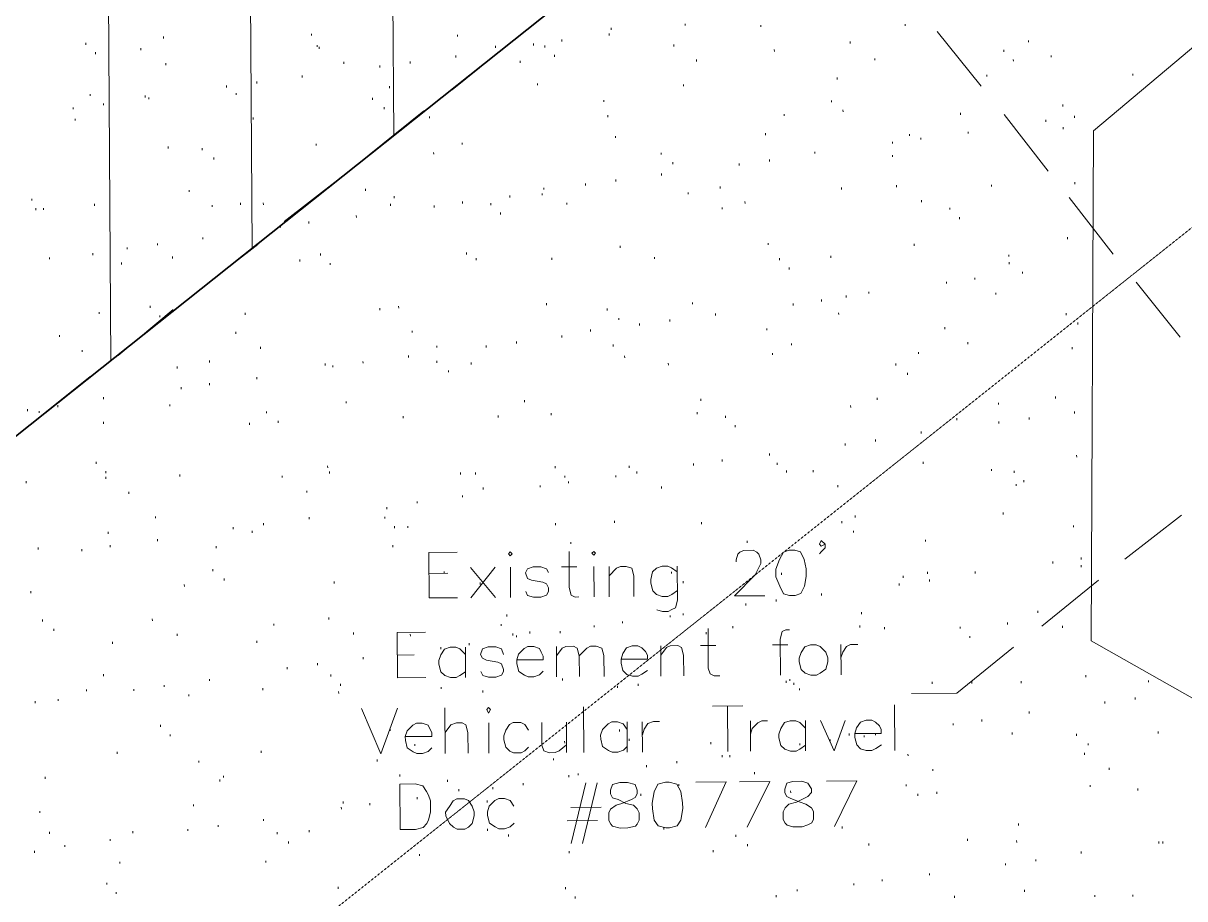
# Model space of a CAD drawing. Header units: inches. Extents: x -5728 to 15181, y 9834 to 15140.
# Drawn here: x 3737 to 4227.1, y 12226.8 to 12596.3 of the extents above; entities that cross this region are included whole.
import ezdxf

# ---------------------------------------------------------------- set-up
doc = ezdxf.new("R2010")
doc.units = ezdxf.units.IN
doc.header["$MEASUREMENT"] = 0
doc.linetypes.add('IMPORT-DASHEDX2 _4_', pattern=[0.1125, 0.075, -0.0375])
for name, color, linetype, lineweight in [('Building Setbacks', 1, 'IMPORT-DASHEDX2 _4_', 9), ('PDF_Geometry', 1, 'Continuous', 9), ('site plan converted for PDF_dwg', 1, 'Continuous', 9)]:
    doc.layers.add(name, color=color, linetype=linetype, lineweight=lineweight)

# ---------------------------------------------------------------- blocks, each defined once
blk = doc.blocks.new('site plan converted for PDF_dwg-1480341-SITE PLAN')
at = {"layer": 'Building Setbacks', "color": 147}
blk.add_line((987.35, 1770.42), (4303.47, 4372.18), dxfattribs=at)
at = {"layer": 'PDF_Geometry', "color": 155, "lineweight": 15}
for p, q in [((1767.32, 2687.4), (1767.32, 2992.2)), ((1707.32, 2640.2), (1707.32, 2945.8)), ((1647.32, 2593), (1647.32, 2898.6)), ((1670.52, 2729.8), (1670.52, 2729)), ((1732.92, 2730.6), (1732.92, 2729.8)), ((1794.52, 2729.8), (1794.52, 2729)), ((1858.52, 2729.8), (1858.52, 2729)), ((1859.32, 2732.2), (1859.32, 2731.4)), ((1890.52, 2733.8), (1890.52, 2733)), ((1922.52, 2733), (1922.52, 2732.2)), ((1983.32, 2733), (1983.32, 2732.2)), ((1996.92, 2729.8), (2015.32, 2706.6)), ((1637.72, 2727.4), (1637.72, 2726.6)), ((1660.92, 2725), (1660.92, 2724.2)), ((1735.32, 2725.8), (1735.32, 2725)), ((1736.12, 2725), (1736.12, 2724.2)), ((1792.12, 2706.6), (1815.32, 2725)), ((1810.52, 2725), (1810.52, 2724.2)), ((1826.52, 2725.8), (1826.52, 2725)), ((1831.32, 2725), (1831.32, 2724.2)), ((1838.52, 2727.4), (1838.52, 2726.6)), ((1885.72, 2725), (1885.72, 2724.2)), ((1960.12, 2725.8), (1960.12, 2725)), ((2035.32, 2725.8), (2035.32, 2725)), ((1641.72, 2723.4), (1641.72, 2722.6)), ((1793.72, 2721), (1793.72, 2720.2)), ((1835.32, 2721), (1835.32, 2720.2)), ((1928.12, 2722.6), (1928.12, 2721.8)), ((2024.92, 2721.8), (2024.92, 2721)), ((1671.32, 2718.6), (1671.32, 2717.8)), ((1746.52, 2718.6), (1746.52, 2717.8)), ((1761.72, 2717), (1761.72, 2716.2)), ((1774.52, 2718.6), (1774.52, 2717.8)), ((1820.92, 2718.6), (1820.92, 2717.8)), ((1895.32, 2718.6), (1895.32, 2717.8)), ((1970.52, 2718.6), (1970.52, 2717.8)), ((2028.92, 2717.8), (2028.92, 2717)), ((2044.92, 2719.4), (2044.92, 2718.6)), ((1709.72, 2710.6), (1709.72, 2709.8)), ((1728.92, 2713), (1728.92, 2712.2)), ((1954.52, 2710.6), (1954.52, 2709.8)), ((2017.72, 2711.4), (2017.72, 2710.6)), ((2079.32, 2711.4), (2079.32, 2710.6)), ((1639.32, 2705.8), (1639.32, 2705)), ((1662.52, 2705), (1662.52, 2704.2)), ((1696.92, 2709), (1696.92, 2708.2)), ((1700.92, 2705.8), (1700.92, 2705)), ((1765.72, 2708.2), (1765.72, 2707.4)), ((1828.12, 2709), (1828.12, 2708.2)), ((1889.72, 2708.2), (1889.72, 2707.4)), ((1632.12, 2700.2), (1632.12, 2699.4)), ((1644.92, 2701.8), (1644.92, 2701)), ((1664.12, 2704.2), (1664.12, 2703.4)), ((1758.52, 2703.4), (1758.52, 2702.6)), ((1856.12, 2701.8), (1856.12, 2701)), ((1952.12, 2701), (1952.12, 2700.2)), ((1632.92, 2695.4), (1632.92, 2694.6)), ((1708.12, 2695.4), (1708.12, 2694.6)), ((1756.92, 2679.4), (1780.12, 2697.8)), ((1763.32, 2699.4), (1763.32, 2698.6)), ((1782.52, 2695.4), (1782.52, 2694.6)), ((1857.72, 2695.4), (1857.72, 2694.6)), ((1932.12, 2695.4), (1932.12, 2694.6)), ((1956.92, 2697), (1956.92, 2696.2)), ((2006.52, 2695.4), (2006.52, 2694.6)), ((2049.72, 2698.6), (2049.72, 2697.8)), ((2024.92, 2694.6), (2043.32, 2670.6)), ((2042.52, 2692.2), (2042.52, 2691.4)), ((2054.52, 2693.8), (2054.52, 2693)), ((1860.92, 2686.6), (1860.92, 2685.8)), ((1924.12, 2687.4), (1924.12, 2686.6)), ((1984.92, 2686.6), (1984.92, 2685.8)), ((2009.72, 2687.4), (2009.72, 2686.6)), ((2049.72, 2689), (2049.72, 2688.2)), ((1672.12, 2683.4), (1672.12, 2682.6)), ((1686.52, 2682.6), (1686.52, 2681.8)), ((1734.52, 2684.2), (1734.52, 2683.4)), ((1796.12, 2684.2), (1796.12, 2683.4)), ((1977.72, 2683.4), (1977.72, 2682.6)), ((1989.72, 2685), (1989.72, 2684.2)), ((1691.32, 2678.6), (1691.32, 2677.8)), ((1784.12, 2680.2), (1784.12, 2679.4)), ((1880.12, 2679.4), (1880.12, 2678.6)), ((1925.72, 2676.2), (1925.72, 2675.4)), ((1944.92, 2679.4), (1944.92, 2678.6)), ((1977.72, 2677.8), (1977.72, 2677)), ((1880.12, 2670.6), (1880.12, 2669.8)), ((1884.92, 2675.4), (1884.92, 2674.6)), ((1912.92, 2674.6), (1912.92, 2673.8)), ((1720.92, 2651.4), (1744.92, 2669.8)), ((1848.12, 2666.6), (1848.12, 2665.8)), ((1860.92, 2668.2), (1860.92, 2667.4)), ((2054.52, 2665.8), (2054.52, 2665)), ((1614.52, 2661.8), (1614.52, 2661)), ((1680.92, 2665), (1680.92, 2664.2)), ((1755.32, 2665), (1755.32, 2664.2)), ((1767.32, 2661.8), (1767.32, 2661)), ((1816.12, 2661.8), (1816.12, 2661)), ((1829.72, 2662.6), (1829.72, 2661.8)), ((1830.52, 2665), (1830.52, 2664.2)), ((1891.32, 2662.6), (1891.32, 2661.8)), ((1904.92, 2665), (1904.92, 2664.2)), ((1956.12, 2664.2), (1956.12, 2663.4)), ((1979.32, 2665), (1979.32, 2664.2)), ((2019.32, 2665), (2019.32, 2664.2)), ((1616.12, 2657.8), (1616.12, 2657)), ((1619.32, 2657.8), (1619.32, 2657)), ((1640.92, 2659.4), (1640.92, 2658.6)), ((1690.52, 2658.6), (1690.52, 2657.8)), ((1702.52, 2659.4), (1702.52, 2658.6)), ((1712.12, 2659.4), (1712.12, 2658.6)), ((1765.72, 2658.6), (1765.72, 2657.8)), ((1784.12, 2657.8), (1784.12, 2657)), ((1796.12, 2659.4), (1796.12, 2658.6)), ((1808.12, 2658.6), (1808.12, 2657.8)), ((1840.12, 2658.6), (1840.12, 2657.8)), ((1905.72, 2656.2), (1905.72, 2655.4)), ((1915.32, 2658.6), (1915.32, 2657.8)), ((1989.72, 2658.6), (1989.72, 2657.8)), ((2052.12, 2659.4), (2070.52, 2635.4)), ((1731.32, 2651.4), (1731.32, 2650.6)), ((1751.32, 2653.8), (1751.32, 2653)), ((1812.12, 2654.6), (1812.12, 2653.8)), ((2001.72, 2655.4), (2001.72, 2654.6)), ((2005.72, 2651.4), (2005.72, 2650.6)), ((1719.32, 2649.8), (1719.32, 2649)), ((1667.32, 2642.6), (1667.32, 2641.8)), ((1685.72, 2623.4), (1709.72, 2641.8)), ((1686.52, 2645), (1686.52, 2644.2)), ((2051.32, 2642.6), (2051.32, 2641.8)), ((1621.72, 2637), (1621.72, 2636.2)), ((1640.12, 2638.6), (1640.12, 2637.8)), ((1654.52, 2641), (1654.52, 2640.2)), ((1673.72, 2637), (1673.72, 2636.2)), ((1797.72, 2637.8), (1797.72, 2637)), ((1862.52, 2640.2), (1862.52, 2639.4)), ((1924.92, 2641), (1924.92, 2640.2)), ((1986.52, 2640.2), (1986.52, 2639.4)), ((1652.12, 2634.6), (1652.12, 2633.8)), ((1727.32, 2635.4), (1727.32, 2634.6)), ((1740.12, 2633.8), (1740.12, 2633)), ((1801.72, 2635.4), (1801.72, 2634.6)), ((1833.72, 2635.4), (1833.72, 2634.6)), ((1876.92, 2635.4), (1876.92, 2634.6)), ((1929.72, 2634.6), (1929.72, 2633.8)), ((1951.32, 2635.4), (1951.32, 2634.6)), ((2026.52, 2635.4), (2026.52, 2634.6)), ((2026.52, 2632.2), (2026.52, 2631.4)), ((1933.72, 2630.6), (1933.72, 2629.8)), ((2032.12, 2628.2), (2032.12, 2627.4)), ((2000.12, 2624.2), (2000.12, 2623.4)), ((2012.12, 2625.8), (2012.12, 2625)), ((2080.12, 2623.4), (2098.52, 2600.2)), ((1947.32, 2617), (1947.32, 2616.2)), ((1957.72, 2618.6), (1957.72, 2617.8)), ((1967.32, 2620.2), (1967.32, 2619.4)), ((2020.92, 2619.4), (2020.92, 2618.6)), ((1642.52, 2613.8), (1642.52, 2613)), ((1650.52, 2595.4), (1673.72, 2614.6)), ((1664.12, 2616.2), (1664.12, 2615.4)), ((1668.12, 2612.2), (1668.12, 2611.4)), ((1704.12, 2613), (1704.12, 2612.2)), ((1760.92, 2614.6), (1760.92, 2613.8)), ((1768.92, 2615.4), (1768.92, 2614.6)), ((1831.32, 2616.2), (1831.32, 2615.4)), ((1856.92, 2613.8), (1856.92, 2613)), ((1892.92, 2616.2), (1892.92, 2615.4)), ((1935.32, 2615.4), (1935.32, 2614.6)), ((1861.72, 2609.8), (1861.72, 2609)), ((1870.52, 2607.4), (1870.52, 2606.6)), ((1883.32, 2609), (1883.32, 2608.2)), ((1902.52, 2611.4), (1902.52, 2610.6)), ((1954.52, 2611.4), (1954.52, 2610.6)), ((2050.52, 2610.6), (2050.52, 2609.8)), ((1625.72, 2604.2), (1625.72, 2603.4)), ((1700.12, 2605), (1700.12, 2604.2)), ((1774.52, 2605), (1774.52, 2604.2)), ((1837.72, 2602.6), (1837.72, 2601.8)), ((1849.72, 2605), (1849.72, 2604.2)), ((1924.12, 2605), (1924.12, 2604.2)), ((1999.32, 2605), (1999.32, 2604.2)), ((2055.32, 2606.6), (2055.32, 2605.8)), ((1635.32, 2597.8), (1635.32, 2597)), ((1710.52, 2598.6), (1710.52, 2597.8)), ((1784.92, 2598.6), (1784.92, 2597.8)), ((1805.72, 2598.6), (1805.72, 2597.8)), ((1818.52, 2600.2), (1818.52, 2599.4)), ((1859.32, 2598.6), (1859.32, 2597.8)), ((1934.52, 2598.6), (1934.52, 2597.8)), ((2008.92, 2598.6), (2008.92, 2597.8)), ((1688.92, 2593), (1688.92, 2592.2)), ((1753.72, 2592.2), (1753.72, 2591.4)), ((1772.92, 2594.6), (1772.92, 2593.8)), ((1784.92, 2592.2), (1784.92, 2591.4)), ((1864.12, 2593.8), (1864.12, 2593)), ((1926.52, 2594.6), (1926.52, 2593.8)), ((1988.12, 2594.6), (1988.12, 2593.8)), ((2052.92, 2596.2), (2052.92, 2595.4)), ((1675.32, 2590.6), (1675.32, 2589.8)), ((1737.72, 2591.4), (1737.72, 2590.6)), ((1740.92, 2590.6), (1740.92, 2589.8)), ((1789.72, 2588.2), (1789.72, 2587.4)), ((1799.32, 2591.4), (1799.32, 2590.6)), ((1882.52, 2590.6), (1882.52, 2589.8)), ((1978.52, 2589.8), (1978.52, 2589)), ((1615.32, 2568.2), (1638.52, 2586.6)), ((1688.92, 2583.4), (1688.92, 2582.6)), ((1708.92, 2585.8), (1708.92, 2585)), ((1983.32, 2585.8), (1983.32, 2585)), ((1644.12, 2577.8), (1644.12, 2577)), ((1676.92, 2581.8), (1676.92, 2581)), ((1612.12, 2573), (1612.12, 2572.2)), ((1624.92, 2574.6), (1624.92, 2573.8)), ((1672.12, 2574.6), (1672.12, 2573.8)), ((1746.52, 2575.4), (1746.52, 2574.6)), ((1821.72, 2575.4), (1821.72, 2574.6)), ((1896.12, 2575.4), (1896.12, 2574.6)), ((1970.52, 2575.4), (1970.52, 2574.6)), ((2021.72, 2573), (2021.72, 2572.2)), ((2045.72, 2575.4), (2045.72, 2574.6)), ((1616.92, 2572.2), (1616.92, 2571.4)), ((1712.92, 2571.4), (1712.92, 2570.6)), ((1770.52, 2569), (1770.52, 2568.2)), ((1810.52, 2569), (1810.52, 2568.2)), ((1832.92, 2569.8), (1832.92, 2569)), ((1894.52, 2569.8), (1894.52, 2569)), ((1906.52, 2568.2), (1906.52, 2567.4)), ((1959.32, 2572.2), (1959.32, 2571.4)), ((2053.72, 2569), (2053.72, 2568.2)), ((1644.12, 2567.4), (1644.12, 2566.6)), ((1705.72, 2566.6), (1705.72, 2565.8)), ((1717.72, 2567.4), (1717.72, 2566.6)), ((1910.52, 2564.2), (1910.52, 2563.4)), ((2004.12, 2566.6), (2004.12, 2565.8)), ((2021.72, 2565), (2021.72, 2564.2)), ((2034.52, 2566.6), (2034.52, 2565.8)), ((1988.92, 2561), (1988.92, 2560.2)), ((1956.92, 2556.2), (1956.92, 2555.4)), ((1969.72, 2557.8), (1969.72, 2557)), ((1640.92, 2550.6), (1640.92, 2549.8)), ((1738.52, 2548.2), (1738.52, 2547.4)), ((1892.92, 2548.2), (1892.92, 2547.4)), ((1904.92, 2549.8), (1904.92, 2549)), ((1924.92, 2552.2), (1924.92, 2551.4)), ((1928.12, 2548.2), (1928.12, 2547.4)), ((1989.72, 2548.2), (1989.72, 2547.4)), ((2054.52, 2550.6), (2054.52, 2549.8)), ((1644.92, 2546.6), (1644.92, 2545.8)), ((1644.92, 2544.2), (1644.92, 2543.4)), ((1676.12, 2545), (1676.12, 2544.2)), ((1719.32, 2544.2), (1719.32, 2543.4)), ((1739.32, 2545.8), (1739.32, 2545)), ((1794.52, 2545), (1794.52, 2544.2)), ((1800.92, 2545), (1800.92, 2544.2)), ((1834.52, 2547.4), (1834.52, 2546.6)), ((1838.52, 2543.4), (1838.52, 2542.6)), ((1860.12, 2543.4), (1860.12, 2542.6)), ((1865.72, 2547.4), (1865.72, 2546.6)), ((1868.92, 2545), (1868.92, 2544.2)), ((1932.12, 2545), (1932.12, 2544.2)), ((1943.32, 2545), (1943.32, 2544.2)), ((2018.52, 2545), (2018.52, 2544.2)), ((2028.12, 2544.2), (2028.12, 2543.4)), ((1611.32, 2542.6), (1611.32, 2541.8)), ((1804.12, 2538.6), (1804.12, 2537.8)), ((1828.12, 2539.4), (1828.12, 2538.6)), ((1840.12, 2541), (1840.12, 2540.2)), ((1879.32, 2538.6), (1879.32, 2537.8)), ((1953.72, 2538.6), (1953.72, 2537.8)), ((2028.92, 2538.6), (2028.92, 2537.8)), ((2032.12, 2540.2), (2032.12, 2539.4)), ((1654.52, 2537.8), (1654.52, 2537)), ((1729.72, 2537.8), (1729.72, 2537)), ((1795.32, 2535.4), (1795.32, 2534.6)), ((1763.32, 2530.6), (1763.32, 2529.8)), ((1776.12, 2533), (1776.12, 2532.2)), ((1665.72, 2527.4), (1665.72, 2526.6)), ((1711.32, 2524.2), (1711.32, 2523.4)), ((1730.52, 2526.6), (1730.52, 2525.8)), ((1762.52, 2526.6), (1762.52, 2525.8)), ((1859.32, 2524.2), (1859.32, 2523.4)), ((1960.92, 2525.8), (1960.92, 2525)), ((2023.32, 2526.6), (2023.32, 2525.8)), ((2098.52, 2525), (2074.52, 2506.6)), ((1645.72, 2521), (1645.72, 2520.2)), ((1698.52, 2522.6), (1698.52, 2521.8)), ((1706.52, 2521), (1706.52, 2520.2)), ((1766.52, 2522.6), (1766.52, 2521.8)), ((1772.12, 2522.6), (1772.12, 2521.8)), ((1834.52, 2523.4), (1834.52, 2522.6)), ((1896.12, 2523.4), (1896.12, 2522.6)), ((1955.32, 2523.4), (1955.32, 2522.6)), ((1960.12, 2519.4), (1960.12, 2518.6)), ((2052.92, 2521), (2052.92, 2520.2)), ((1616.12, 2514.6), (1616.12, 2513.8)), ((1634.52, 2513.8), (1634.52, 2513)), ((1646.52, 2515.4), (1646.52, 2514.6)), ((1666.52, 2517.8), (1666.52, 2517)), ((1691.32, 2514.6), (1691.32, 2513.8)), ((1765.72, 2514.6), (1765.72, 2513.8)), ((1840.92, 2515.4), (1840.92, 2514.6)), ((1915.32, 2515.4), (1915.32, 2514.6)), ((1990.52, 2515.4), (1990.52, 2514.6)), ((1689.72, 2505), (1689.72, 2504.2)), ((1798.52, 2492.2), (1808.92, 2505)), ((1808.92, 2492.2), (1798.52, 2505)), ((1815.32, 2505), (1815.32, 2492.2)), ((1836.92, 2505), (1843.32, 2505)), ((1850.52, 2505), (1850.52, 2492.2)), ((1856.92, 2492.2), (1856.92, 2505)), ((2044.12, 2505.8), (2044.12, 2505)), ((2056.12, 2507.4), (2056.12, 2506.6)), ((2056.12, 2504.2), (2056.12, 2503.4)), ((1694.52, 2501), (1694.52, 2500.2)), ((1740.92, 2499.4), (1740.92, 2498.6)), ((1780.92, 2502.6), (1788.92, 2502.6)), ((1787.32, 2503.4), (1787.32, 2502.6)), ((1867.32, 2501), (1867.32, 2500.2)), ((1883.32, 2502.6), (1883.32, 2501.8)), ((1929.72, 2501.8), (1929.72, 2501)), ((1980.92, 2500.2), (1980.92, 2499.4)), ((1991.32, 2501.8), (1991.32, 2501)), ((2011.32, 2501.8), (2011.32, 2501)), ((1612.92, 2496.2), (1612.92, 2495.4)), ((1677.72, 2498.6), (1677.72, 2497.8)), ((1802.52, 2498.6), (1802.52, 2497.8)), ((1888.12, 2498.6), (1888.12, 2497.8)), ((1979.32, 2497), (1979.32, 2496.2)), ((1992.12, 2498.6), (1992.12, 2497.8)), ((2063.32, 2497.8), (2039.32, 2478.6)), ((1927.32, 2490.6), (1927.32, 2489.8)), ((1946.52, 2493), (1946.52, 2492.2)), ((1813.72, 2485), (1813.72, 2484.2)), ((1888.12, 2485), (1888.12, 2484.2)), ((1914.52, 2489), (1914.52, 2488.2)), ((1963.32, 2485), (1963.32, 2484.2)), ((2037.72, 2485), (2037.72, 2484.2)), ((1617.72, 2484.2), (1617.72, 2483.4)), ((1622.52, 2480.2), (1622.52, 2479.4)), ((1664.12, 2484.2), (1664.12, 2483.4)), ((1715.32, 2481.8), (1715.32, 2481)), ((1738.52, 2484.2), (1738.52, 2483.4)), ((1811.32, 2481), (1811.32, 2480.2)), ((1850.52, 2480.2), (1850.52, 2479.4)), ((1862.52, 2481.8), (1862.52, 2481)), ((1882.52, 2484.2), (1882.52, 2483.4)), ((2024.92, 2480.2), (2024.92, 2479.4)), ((1647.32, 2474.6), (1647.32, 2473.8)), ((1674.52, 2477.8), (1674.52, 2477)), ((1708.12, 2474.6), (1708.12, 2473.8)), ((1748.92, 2477.8), (1748.92, 2477)), ((1772.92, 2477), (1772.92, 2476.2)), ((1816.12, 2477), (1816.12, 2476.2)), ((1817.72, 2476.2), (1817.72, 2475.4)), ((1823.32, 2477.8), (1823.32, 2477)), ((1836.12, 2477.8), (1836.12, 2477)), ((1897.72, 2477), (1897.72, 2476.2)), ((1898.52, 2478.6), (1898.52, 2477.8)), ((1908.92, 2479.4), (1908.92, 2478.6)), ((1962.52, 2479.4), (1962.52, 2478.6)), ((1972.92, 2478.6), (1972.92, 2477.8)), ((2004.92, 2478.6), (2004.92, 2477.8)), ((2008.92, 2474.6), (2008.92, 2473.8)), ((2048.12, 2478.6), (2048.12, 2477.8)), ((1785.72, 2471.4), (1785.72, 2470.6)), ((1796.12, 2471.4), (1796.12, 2458.6)), ((1797.72, 2473), (1797.72, 2472.2)), ((1834.52, 2458.6), (1834.52, 2471.4)), ((1878.52, 2458.6), (1878.52, 2471.4)), ((1895.32, 2471.4), (1901.72, 2471.4)), ((1925.72, 2471.4), (1932.12, 2471.4)), ((1954.52, 2458.6), (1954.52, 2471.4)), ((1733.72, 2465), (1733.72, 2464.2)), ((1752.92, 2467.4), (1752.92, 2466.6)), ((1767.32, 2468.2), (1774.52, 2468.2)), ((1643.32, 2461), (1643.32, 2460.2)), ((1720.92, 2463.4), (1720.92, 2462.6)), ((1739.32, 2460.2), (1739.32, 2459.4)), ((1668.92, 2456.2), (1668.92, 2455.4)), ((1688.12, 2458.6), (1688.12, 2457.8)), ((1743.32, 2456.2), (1743.32, 2455.4)), ((1836.92, 2457.8), (1836.92, 2457)), ((1868.92, 2455.4), (1868.92, 2454.6)), ((1931.32, 2456.2), (1931.32, 2455.4)), ((1932.92, 2457), (1932.92, 2456.2)), ((1934.52, 2455.4), (1934.52, 2454.6)), ((1992.92, 2455.4), (1992.92, 2454.6)), ((2009.72, 2455.4), (2009.72, 2454.6)), ((2030.52, 2455.4), (2030.52, 2454.6)), ((2057.72, 2457.8), (2057.72, 2457)), ((2084.12, 2455.4), (2084.12, 2454.6)), ((1624.12, 2450.6), (1624.12, 2449.8)), ((1636.12, 2454.6), (1636.12, 2453.8)), ((1656.12, 2454.6), (1656.12, 2453.8)), ((1679.32, 2452.2), (1679.32, 2451.4)), ((1710.52, 2454.6), (1710.52, 2453.8)), ((1742.52, 2453), (1742.52, 2452.2)), ((1785.72, 2454.6), (1785.72, 2453.8)), ((1803.32, 2453), (1803.32, 2452.2)), ((1860.12, 2454.6), (1860.12, 2453.8)), ((1936.92, 2453), (1936.92, 2452.2)), ((1614.52, 2449.8), (1614.52, 2449)), ((1787.32, 2426.6), (1787.32, 2445.8)), ((1845.72, 2426.6), (1845.72, 2445.8)), ((1900.12, 2445.8), (1912.92, 2445.8)), ((1906.52, 2445.8), (1906.52, 2426.6)), ((1976.92, 2426.6), (1976.92, 2445.8)), ((2065.72, 2446.6), (2065.72, 2445.8)), ((2078.52, 2448.2), (2078.52, 2447.4)), ((2033.72, 2442.6), (2033.72, 2441.8)), ((1667.32, 2439.4), (1667.32, 2438.6)), ((1671.32, 2435.4), (1671.32, 2434.6)), ((1764.12, 2437), (1764.12, 2436.2)), ((1805.72, 2439.4), (1805.72, 2426.6)), ((1838.52, 2439.4), (1838.52, 2426.6)), ((1860.92, 2436.2), (1860.92, 2435.4)), ((1864.12, 2439.4), (1864.12, 2426.6)), ((1870.52, 2426.6), (1870.52, 2439.4)), ((1916.12, 2426.6), (1916.12, 2439.4)), ((1939.32, 2439.4), (1939.32, 2426.6)), ((2001.72, 2437.8), (2001.72, 2437)), ((2013.72, 2439.4), (2013.72, 2438.6)), ((1774.52, 2430.6), (1774.52, 2429.8)), ((1837.72, 2431.4), (1837.72, 2430.6)), ((1864.92, 2432.2), (1864.92, 2431.4)), ((1899.32, 2430.6), (1899.32, 2429.8)), ((1949.72, 2431.4), (1949.72, 2430.6)), ((1957.72, 2433.8), (1957.72, 2433)), ((1964.12, 2433), (1964.12, 2432.2)), ((1968.92, 2433.8), (1968.92, 2433)), ((2026.52, 2433.8), (2026.52, 2433)), ((2053.72, 2433), (2053.72, 2432.2)), ((2088.12, 2433.8), (2088.12, 2433)), ((1648.92, 2428.2), (1648.92, 2427.4)), ((1709.72, 2428.2), (1709.72, 2427.4)), ((1936.92, 2429.8), (1936.92, 2429)), ((2058.52, 2429), (2058.52, 2428.2)), ((1683.32, 2424.2), (1683.32, 2423.4)), ((1758.52, 2424.2), (1758.52, 2423.4)), ((1832.92, 2424.2), (1832.92, 2423.4)), ((1872.12, 2421), (1872.12, 2420.2)), ((1884.92, 2422.6), (1884.92, 2421.8)), ((1904.12, 2425), (1904.12, 2424.2)), ((1907.32, 2425), (1907.32, 2424.2)), ((1982.52, 2425), (1982.52, 2424.2)), ((2056.92, 2425), (2056.92, 2424.2)), ((1618.52, 2417.8), (1618.52, 2417)), ((1692.12, 2416.2), (1692.12, 2415.4)), ((1693.72, 2417.8), (1693.72, 2417)), ((1768.12, 2417.8), (1768.12, 2417)), ((1839.32, 2417), (1839.32, 2416.2)), ((1843.32, 2417.8), (1843.32, 2417)), ((1917.72, 2417.8), (1917.72, 2417)), ((1992.92, 2418.6), (1992.92, 2417.8)), ((2067.32, 2418.6), (2067.32, 2417.8)), ((1788.12, 2415.4), (1788.12, 2414.6)), ((1792.92, 2411.4), (1792.92, 2410.6)), ((1807.32, 2412.2), (1807.32, 2411.4)), ((1820.12, 2413.8), (1820.12, 2413)), ((1846.52, 2413.8), (1840.12, 2388.2)), ((1851.32, 2413.8), (1844.92, 2388.2)), ((1885.72, 2413), (1885.72, 2412.2)), ((1981.72, 2412.2), (1981.72, 2411.4)), ((2059.32, 2411.4), (2059.32, 2410.6)), ((1744.12, 2406.6), (1744.12, 2405.8)), ((1775.32, 2408.2), (1775.32, 2407.4)), ((1804.92, 2406.6), (1804.92, 2405.8)), ((1869.72, 2409), (1869.72, 2408.2)), ((1932.92, 2409.8), (1932.92, 2409)), ((1986.52, 2408.2), (1986.52, 2407.4)), ((1994.52, 2409), (1994.52, 2408.2)), ((2079.32, 2409.8), (2079.32, 2409)), ((1616.12, 2403.4), (1616.12, 2402.6)), ((1680.92, 2405.8), (1680.92, 2405)), ((1743.32, 2404.2), (1743.32, 2403.4)), ((1755.32, 2405.8), (1755.32, 2405)), ((1840.12, 2403.4), (1852.92, 2403.4)), ((1691.32, 2397), (1691.32, 2396.2)), ((1710.52, 2399.4), (1710.52, 2398.6)), ((1838.52, 2397.8), (1851.32, 2397.8)), ((1620.12, 2394.6), (1620.12, 2393.8)), ((1645.72, 2391.4), (1645.72, 2390.6)), ((1655.32, 2394.6), (1655.32, 2393.8)), ((1678.52, 2395.4), (1678.52, 2394.6)), ((1716.12, 2393.8), (1716.12, 2393)), ((1729.72, 2394.6), (1729.72, 2393.8)), ((1804.92, 2394.6), (1804.92, 2393.8)), ((1813.72, 2392.2), (1813.72, 2391.4)), ((1879.32, 2394.6), (1879.32, 2393.8)), ((1909.72, 2391.4), (1909.72, 2390.6)), ((1954.52, 2394.6), (1954.52, 2393.8)), ((2028.92, 2395.4), (2028.92, 2394.6)), ((1613.72, 2386.6), (1613.72, 2385.8)), ((1626.52, 2389), (1626.52, 2388.2)), ((1720.92, 2389.8), (1720.92, 2389)), ((1914.52, 2387.4), (1914.52, 2386.6)), ((1965.72, 2387.4), (1965.72, 2386.6)), ((2007.32, 2389), (2007.32, 2388.2)), ((2028.12, 2388.2), (2028.12, 2387.4)), ((2088.12, 2387.4), (2088.12, 2386.6)), ((2089.72, 2387.4), (2089.72, 2386.6)), ((1649.72, 2381.8), (1649.72, 2381)), ((1711.32, 2381.8), (1711.32, 2381)), ((1776.12, 2384.2), (1776.12, 2383.4)), ((1839.32, 2385), (1839.32, 2384.2)), ((1900.12, 2385), (1900.12, 2384.2)), ((2055.32, 2383.4), (2055.32, 2382.6)), ((2023.32, 2378.6), (2023.32, 2377.8)), ((2036.12, 2380.2), (2036.12, 2379.4)), ((1644.12, 2373), (1644.12, 2372.2)), ((1971.32, 2372.2), (1971.32, 2371.4)), ((1991.32, 2374.6), (1991.32, 2373.8)), ((1648.12, 2369), (1648.12, 2368.2)), ((1741.72, 2370.6), (1741.72, 2369.8)), ((1837.72, 2369.8), (1837.72, 2369)), ((1935.32, 2368.2), (1935.32, 2367.4)), ((1959.32, 2370.6), (1959.32, 2369.8)), ((2031.32, 2367.4), (2031.32, 2366.6)), ((1841.72, 2365.8), (1841.72, 2365)), ((1926.52, 2365.8), (1926.52, 2365)), ((2001.72, 2365), (2001.72, 2364.2)), ((2060.92, 2365), (2060.92, 2364.2)), ((2076.92, 2365), (2076.92, 2364.2))]:
    blk.add_line(p, q, dxfattribs=at)
at = {"layer": 'PDF_Geometry', "color": 157, "lineweight": 35, "flags": 128}
blk.add_lwpolyline([(1834.52, 362.6), (4520.12, 325), (4553.72, 4365.8), (4155.32, 4561), (679.32, 1833.8)], close=True, dxfattribs=at)
at = {"layer": 'PDF_Geometry', "color": 155, "lineweight": 15, "flags": 128}
for points in [[(4090.52, 4273.8), (4061.72, 4280.2), (3989.72, 4261), (3863.32, 4188.2), (3843.32, 4096.2), (3748.92, 4089), (3404.12, 3861), (3161.72, 3677.8), (3098.52, 3560.2), (2981.72, 3456.2), (2940.12, 3397), (2523.32, 3073), (2161.72, 2769.8), (2062.52, 2687.4), (2060.12, 2472.2), (2195.32, 2394.6), (2096.92, 2289), (2048.92, 2209), (2038.52, 2017.8)], [(1948.12, 2513.8), (1946.52, 2513), (1945.72, 2513.8), (1946.52, 2515.4), (1948.12, 2513.8), (1948.12, 2512.2), (1946.52, 2510.6), (1945.72, 2509.8)], [(1792.92, 2492.2), (1780.92, 2492.2), (1780.92, 2511.4), (1792.92, 2511.4)], [(1840.12, 2511.4), (1840.12, 2496.2), (1840.92, 2493), (1842.52, 2492.2), (1844.12, 2492.2)], [(1910.52, 2506.6), (1910.52, 2507.4), (1911.32, 2509.8), (1912.12, 2510.6), (1913.72, 2511.4), (1917.72, 2511.4), (1919.32, 2510.6), (1920.12, 2509.8), (1920.92, 2507.4), (1920.92, 2505.8), (1920.12, 2504.2), (1918.52, 2501), (1909.72, 2492.2), (1922.52, 2492.2)], [(1831.32, 2502.6), (1830.52, 2504.2), (1828.12, 2505), (1824.92, 2505), (1822.52, 2504.2), (1821.72, 2502.6), (1822.52, 2500.2), (1824.12, 2499.4), (1828.92, 2498.6), (1830.52, 2497.8), (1831.32, 2496.2), (1831.32, 2494.6), (1830.52, 2493), (1828.12, 2492.2), (1824.92, 2492.2), (1822.52, 2493), (1821.72, 2494.6)], [(1856.92, 2501), (1860.12, 2504.2), (1861.72, 2505), (1864.12, 2505), (1866.52, 2504.2), (1867.32, 2501), (1867.32, 2492.2)], [(1885.72, 2502.6), (1883.32, 2504.2), (1881.72, 2505), (1879.32, 2505), (1876.92, 2504.2), (1875.32, 2502.6), (1874.52, 2499.4), (1874.52, 2497.8), (1875.32, 2494.6), (1876.92, 2493), (1879.32, 2492.2), (1881.72, 2492.2), (1883.32, 2493), (1885.72, 2494.6)], [(1885.72, 2505), (1885.72, 2490.6), (1884.92, 2487.4), (1883.32, 2486.6), (1881.72, 2485.8), (1879.32, 2485.8), (1876.92, 2486.6)], [(1779.32, 2458.6), (1767.32, 2458.6), (1767.32, 2477.8), (1779.32, 2477.8)], [(1898.52, 2477.8), (1898.52, 2461.8), (1899.32, 2459.4), (1900.92, 2458.6), (1903.32, 2458.6)], [(1932.92, 2477.8), (1931.32, 2477.8), (1929.72, 2477), (1928.92, 2473.8), (1928.92, 2458.6)], [(1796.12, 2468.2), (1793.72, 2470.6), (1792.12, 2471.4), (1789.72, 2471.4), (1787.32, 2470.6), (1785.72, 2468.2), (1784.92, 2465.8), (1784.92, 2464.2), (1785.72, 2461), (1787.32, 2459.4), (1789.72, 2458.6), (1792.12, 2458.6), (1793.72, 2459.4), (1796.12, 2461)], [(1812.12, 2468.2), (1811.32, 2470.6), (1808.92, 2471.4), (1805.72, 2471.4), (1803.32, 2470.6), (1802.52, 2468.2), (1803.32, 2466.6), (1804.92, 2465.8), (1809.72, 2465), (1811.32, 2464.2), (1812.12, 2461.8), (1812.12, 2461), (1811.32, 2459.4), (1808.92, 2458.6), (1805.72, 2458.6), (1803.32, 2459.4), (1802.52, 2461)], [(1817.72, 2465.8), (1828.92, 2465.8), (1828.92, 2467.4), (1828.12, 2469), (1827.32, 2470.6), (1824.92, 2471.4), (1822.52, 2471.4), (1820.92, 2470.6), (1818.52, 2468.2), (1817.72, 2465.8), (1817.72, 2464.2), (1818.52, 2461), (1820.92, 2459.4), (1822.52, 2458.6), (1824.92, 2458.6), (1827.32, 2459.4), (1828.92, 2461)], [(1834.52, 2467.4), (1836.92, 2470.6), (1838.52, 2471.4), (1841.72, 2471.4), (1843.32, 2470.6), (1844.12, 2467.4), (1844.12, 2458.6)], [(1844.12, 2467.4), (1847.32, 2470.6), (1848.92, 2471.4), (1851.32, 2471.4), (1853.72, 2470.6), (1854.52, 2467.4), (1854.52, 2458.6)], [(1861.72, 2465.8), (1872.92, 2465.8), (1872.92, 2467.4), (1872.12, 2469), (1870.52, 2470.6), (1868.92, 2471.4), (1866.52, 2471.4), (1864.12, 2470.6), (1862.52, 2468.2), (1861.72, 2465.8), (1861.72, 2464.2), (1862.52, 2461), (1864.12, 2459.4), (1866.52, 2458.6), (1868.92, 2458.6), (1870.52, 2459.4), (1872.92, 2461)], [(1878.52, 2467.4), (1880.92, 2470.6), (1882.52, 2471.4), (1885.72, 2471.4), (1887.32, 2470.6), (1888.12, 2467.4), (1888.12, 2458.6)], [(1954.52, 2465.8), (1955.32, 2468.2), (1956.92, 2470.6), (1958.52, 2471.4), (1961.72, 2471.4)], [(2027.32, 2469.8), (2003.32, 2450.6), (1984.12, 2450.6)], [(1752.12, 2445.8), (1760.12, 2426.6), (1767.32, 2445.8)], [(1770.52, 2433.8), (1781.72, 2433.8), (1781.72, 2435.4), (1780.92, 2437), (1780.12, 2438.6), (1777.72, 2439.4), (1775.32, 2439.4), (1773.72, 2438.6), (1771.32, 2436.2), (1770.52, 2433.8), (1770.52, 2432.2), (1771.32, 2429), (1773.72, 2427.4), (1775.32, 2426.6), (1777.72, 2426.6), (1780.12, 2427.4), (1781.72, 2429)], [(1787.32, 2435.4), (1789.72, 2438.6), (1792.12, 2439.4), (1794.52, 2439.4), (1796.12, 2438.6), (1796.92, 2435.4), (1796.92, 2426.6)], [(1822.52, 2436.2), (1820.92, 2438.6), (1819.32, 2439.4), (1816.12, 2439.4), (1814.52, 2438.6), (1812.92, 2436.2), (1812.12, 2433.8), (1812.12, 2432.2), (1812.92, 2429), (1814.52, 2427.4), (1816.12, 2426.6), (1819.32, 2426.6), (1820.92, 2427.4), (1822.52, 2429)], [(1828.12, 2439.4), (1828.12, 2429.8), (1828.92, 2427.4), (1831.32, 2426.6), (1833.72, 2426.6), (1835.32, 2427.4), (1838.52, 2429.8)], [(1864.12, 2436.2), (1862.52, 2438.6), (1860.12, 2439.4), (1857.72, 2439.4), (1856.12, 2438.6), (1853.72, 2436.2), (1852.92, 2433.8), (1852.92, 2432.2), (1853.72, 2429), (1856.12, 2427.4), (1857.72, 2426.6), (1860.12, 2426.6), (1862.52, 2427.4), (1864.12, 2429)], [(1870.52, 2433.8), (1871.32, 2436.2), (1872.92, 2438.6), (1875.32, 2439.4), (1877.72, 2439.4)], [(1916.12, 2433.8), (1916.92, 2436.2), (1919.32, 2438.6), (1920.92, 2439.4), (1923.32, 2439.4)], [(1939.32, 2436.2), (1936.92, 2438.6), (1935.32, 2439.4), (1932.92, 2439.4), (1930.52, 2438.6), (1928.92, 2436.2), (1928.12, 2433.8), (1928.12, 2432.2), (1928.92, 2429), (1930.52, 2427.4), (1932.92, 2426.6), (1935.32, 2426.6), (1936.92, 2427.4), (1939.32, 2429)], [(1945.72, 2439.4), (1951.32, 2426.6), (1956.12, 2439.4)], [(1960.12, 2433.8), (1971.32, 2433.8), (1971.32, 2435.4), (1970.52, 2437), (1968.92, 2438.6), (1967.32, 2439.4), (1964.92, 2439.4), (1962.52, 2438.6), (1960.92, 2436.2), (1960.12, 2433.8), (1960.12, 2432.2), (1960.92, 2429), (1962.52, 2427.4), (1964.92, 2426.6), (1967.32, 2426.6), (1968.92, 2427.4), (1971.32, 2429)], [(1892.92, 2413.8), (1905.72, 2413.8), (1896.92, 2394.6)], [(1911.32, 2413.8), (1924.12, 2413.8), (1914.52, 2394.6)], [(1948.12, 2413.8), (1960.92, 2413.8), (1951.32, 2394.6)], [(1816.12, 2404.2), (1814.52, 2406.6), (1812.12, 2407.4), (1809.72, 2407.4), (1808.12, 2406.6), (1805.72, 2404.2), (1804.92, 2401.8), (1804.92, 2400.2), (1805.72, 2397), (1808.12, 2395.4), (1809.72, 2394.6), (1812.12, 2394.6), (1814.52, 2395.4), (1816.12, 2397)]]:
    blk.add_lwpolyline(points, dxfattribs=at)
for points in [[(1736.12, 2637), (1736.12, 2637.8)], [(1814.52, 2510.6), (1815.32, 2509.8), (1816.12, 2510.6), (1815.32, 2511.4)], [(1849.72, 2510.6), (1850.52, 2509.8), (1851.32, 2510.6), (1850.52, 2511.4)], [(1932.92, 2511.4), (1930.52, 2510.6), (1928.92, 2507.4), (1927.32, 2503.4), (1927.32, 2500.2), (1928.92, 2496.2), (1930.52, 2493), (1932.92, 2492.2), (1935.32, 2492.2), (1937.72, 2493), (1939.32, 2496.2), (1940.12, 2500.2), (1940.12, 2503.4), (1939.32, 2507.4), (1937.72, 2510.6), (1935.32, 2511.4)], [(1941.72, 2471.4), (1939.32, 2470.6), (1937.72, 2468.2), (1936.92, 2465.8), (1936.92, 2464.2), (1937.72, 2461), (1939.32, 2459.4), (1941.72, 2458.6), (1944.12, 2458.6), (1945.72, 2459.4), (1948.12, 2461), (1948.92, 2464.2), (1948.92, 2465.8), (1948.12, 2468.2), (1945.72, 2470.6), (1944.12, 2471.4)], [(1804.92, 2445), (1805.72, 2443.4), (1806.52, 2445), (1805.72, 2445.8)], [(1768.12, 2394.6), (1768.12, 2413.8), (1774.52, 2413.8), (1777.72, 2413), (1779.32, 2410.6), (1780.12, 2409), (1780.92, 2406.6), (1780.92, 2401.8), (1780.12, 2398.6), (1779.32, 2397), (1777.72, 2395.4), (1774.52, 2394.6)], [(1860.92, 2413.8), (1857.72, 2413), (1856.92, 2410.6), (1856.92, 2409), (1857.72, 2407.4), (1860.12, 2406.6), (1863.32, 2405), (1866.52, 2404.2), (1868.12, 2402.6), (1868.92, 2401), (1868.92, 2397.8), (1868.12, 2396.2), (1867.32, 2395.4), (1864.12, 2394.6), (1860.92, 2394.6), (1857.72, 2395.4), (1856.92, 2396.2), (1856.12, 2397.8), (1856.12, 2401), (1856.92, 2402.6), (1859.32, 2404.2), (1861.72, 2405), (1865.72, 2406.6), (1867.32, 2407.4), (1868.12, 2409), (1868.12, 2410.6), (1867.32, 2413), (1864.12, 2413.8)], [(1880.12, 2413.8), (1876.92, 2413), (1875.32, 2409.8), (1874.52, 2405), (1874.52, 2402.6), (1875.32, 2397.8), (1876.92, 2395.4), (1880.12, 2394.6), (1881.72, 2394.6), (1884.92, 2395.4), (1886.52, 2397.8), (1887.32, 2402.6), (1887.32, 2405), (1886.52, 2409.8), (1884.92, 2413), (1881.72, 2413.8)], [(1933.72, 2413.8), (1931.32, 2413), (1930.52, 2410.6), (1930.52, 2409), (1931.32, 2407.4), (1932.92, 2406.6), (1936.92, 2405), (1939.32, 2404.2), (1941.72, 2402.6), (1942.52, 2401), (1942.52, 2397.8), (1941.72, 2396.2), (1940.12, 2395.4), (1937.72, 2394.6), (1933.72, 2394.6), (1931.32, 2395.4), (1930.52, 2396.2), (1929.72, 2397.8), (1929.72, 2401), (1930.52, 2402.6), (1932.12, 2404.2), (1935.32, 2405), (1938.52, 2406.6), (1940.12, 2407.4), (1941.72, 2409), (1941.72, 2410.6), (1940.12, 2413), (1937.72, 2413.8)], [(1792.12, 2407.4), (1790.52, 2406.6), (1788.92, 2404.2), (1787.32, 2401.8), (1787.32, 2400.2), (1788.92, 2397), (1790.52, 2395.4), (1792.12, 2394.6), (1795.32, 2394.6), (1796.92, 2395.4), (1798.52, 2397), (1799.32, 2400.2), (1799.32, 2401.8), (1798.52, 2404.2), (1796.92, 2406.6), (1795.32, 2407.4)]]:
    blk.add_lwpolyline(points, close=True, dxfattribs=at)

msp = doc.modelspace()

# ---------------------------------------------------------------- block references
at = {"layer": 'site plan converted for PDF_dwg', "color": 147, "linetype": 'IMPORT-DASHEDX2 _4_', "rotation": 0.383349167194431}
msp.add_blockref('site plan converted for PDF_dwg-1480341-SITE PLAN', (2144.04, 9849.68), dxfattribs=at)

doc.saveas('drawing.dxf')
